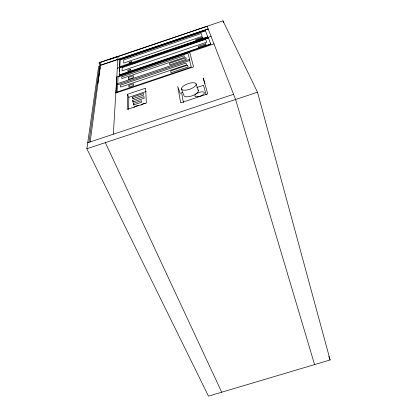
<?xml version="1.0" encoding="UTF-8"?>
<svg xmlns="http://www.w3.org/2000/svg" width="417" height="417" viewBox="0 0 417 417"><rect width="100%" height="100%" fill="white"/><g stroke="black" fill="none" stroke-linecap="round" stroke-linejoin="round"><path stroke-width="0.63" d="M128.639 109.426L128.785 97.343L127.508 94.268L145.59 88.19L146.377 103.009L127.242 109.405L127.508 94.268M119.257 74.914L119.632 67.825L208.37 37.686L210.799 44.27L119.387 75.232L119.257 74.914L210.694 43.936L210.799 44.27M119.981 59.6L119.726 67.069L119.981 59.6L205.404 30.504L207.843 37.134L145.606 58.276M119.387 75.232L119.455 73.945M119.59 71.364L119.632 67.825M117.01 92.663L117.458 84.886L189.626 60.517M117.651 84.818L118.105 76.89L187.989 53.225L189.537 59.323L117.724 83.588M113.335 134.232L118.032 56.29L98.991 62.785L100.414 66.074M90.171 141.926L100.805 62.164L207.134 26.25L235.574 99.491L314.585 364.583M100.252 67.502L97.802 83.238M88.951 142.327L99.585 65.943M108.326 59.944L222.97 20.85L257.492 92.23L330.128 359.96L208.484 396.15L86.872 148.754L98.667 66.256L100.502 65.631L100.377 65.328L117.839 59.381M99.121 63.082L100.961 62.456M117.12 59.97L208.182 28.95L100.377 65.328M120.101 59.902L205.503 30.822L205.404 30.504M119.596 66.756L207.744 36.811L207.843 37.134M117.13 68.31L211.075 36.404M132.08 63.952L137.626 62.07M175.818 49.102L208.469 38.015L208.37 37.686M213.984 43.894L116.942 76.759L115.936 93.027L193.561 66.887L189.678 52.125M115.973 92.392L191.273 67.028L189.344 59.391M128.785 97.343L146.211 91.495M132.653 97.14L143.516 93.497L143.584 95.107L132.658 98.777L132.653 97.14L133.143 98.329M132.658 100.408L144.021 96.598L144.1 98.256L132.663 102.082L132.658 100.408L133.404 102.212M133.362 103.421L141.519 100.69L141.577 102.233L133.367 104.98L133.362 103.421L134.008 104.985M182.771 92.204L181.551 92.61L183.449 102.577M196.782 87.518L203.486 85.282L206.233 94.993M87.732 142.734L233.562 94.32M86.872 148.754L257.492 92.23M105.36 142.63L221.735 392.209M328.763 356.316L330.128 359.96M180.373 93.841L177.762 86.538L180.707 102.869L207.76 93.856L203.168 78.026L204.976 83.567M181.499 88.894L183.814 95.425A7.678 2.966 -19.5 0 0 192.701 95.597A7.678 2.966 -19.5 0 0 197.924 89.91M196.152 83.994A7.73 2.909 -19.5 0 1 185.8 90.166A7.73 2.909 -19.5 0 1 184.549 85.271A7.73 2.909 -19.5 0 1 196.152 83.994L198.362 90.567M222.97 20.85L223.507 22.727M133.951 107.518A2.81 1.058 -21.5 0 1 136.14 105.965A2.81 1.058 -21.5 0 1 138.772 105.637M141.04 105.188A2.408 0.907 -21.3 0 1 142.906 103.864A2.408 0.907 -21.3 0 1 145.179 103.572M131.402 61.607L131.397 62.394L129.171 63.149L129.181 62.362L131.402 61.607M130.464 69.342L130.458 70.306L127.821 71.203L127.837 70.233L130.464 69.342M128.936 85.339L128.916 87.127L133.492 85.584L133.482 83.807L128.936 85.339M128.363 77.4L128.337 79.334L133.45 77.604L133.435 75.685L128.363 77.4M123.792 59.866L123.677 63.076L202.182 36.383L201.192 33.516L123.792 59.866M121.858 76.817L121.785 78.594L184.408 57.41L184.027 55.774L121.858 76.817M122.202 67.679L122.066 70.88L206.712 42.174L205.696 39.328L122.202 67.679M120.742 85.063L120.654 87.096L186.43 64.906L185.992 63.035L120.742 85.063M202.73 37.202L195.646 39.61L195.896 40.428L203.006 38.015L202.73 37.202M205.706 43.816L198.018 46.417L198.325 47.408L206.045 44.791L205.706 43.816M185.909 57.781L169.505 63.327L169.761 64.911L186.279 59.329L185.909 57.781M187.66 65.141L170.72 70.854L171.017 72.673L188.088 66.923L187.66 65.141M197.689 96.744A5.02 1.965 -19.2 0 0 204.366 92.699A5.02 1.965 -19.2 0 0 196.772 93.455A5.02 1.965 -19.2 0 0 197.689 96.744"/></g></svg>
